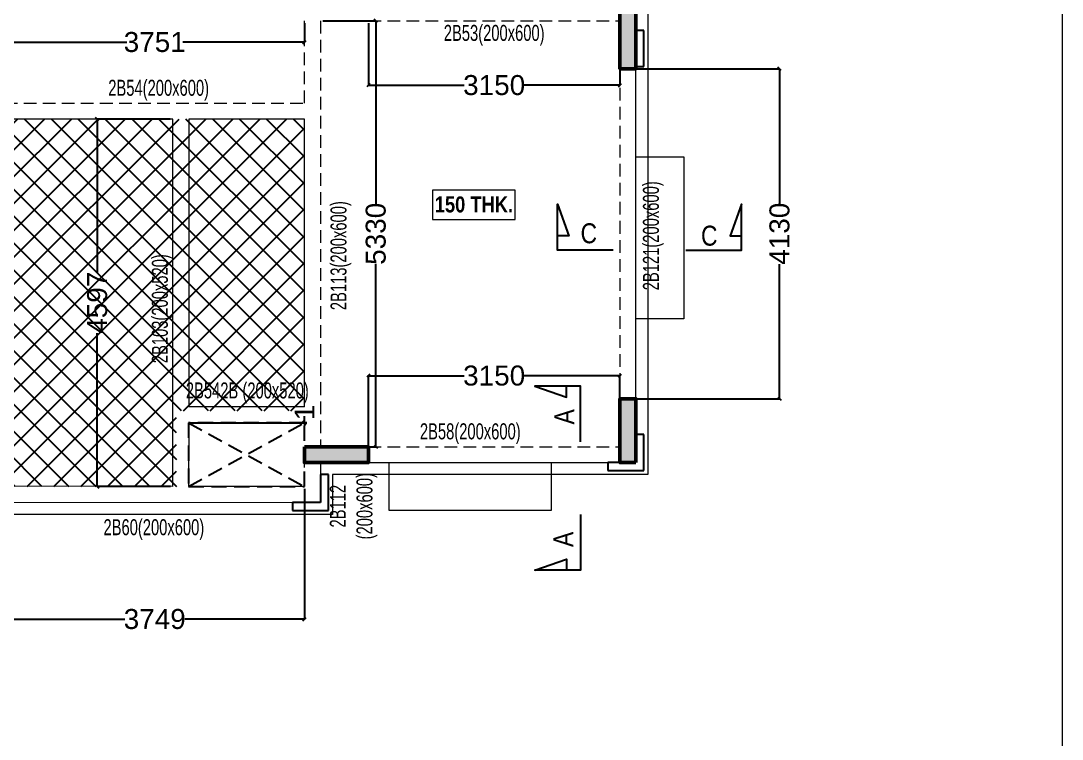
# Model space of a CAD drawing. Header units: millimetres. Extents: x -29 to 37328, y -5 to 79129.
# Drawn here: x 24289 to 37328, y 27868 to 36859 of the extents above; entities that cross this region are included whole.
import ezdxf
from ezdxf.enums import TextEntityAlignment as Align

# ---------------------------------------------------------------- set-up
doc = ezdxf.new("R2010")
doc.units = ezdxf.units.MM
for name, pattern in [('CONTINU', [0]), ('DASHED', [0.75, 0.5, -0.25]), ('HIDDEN', [9.525, 6.35, -3.175])]:
    doc.linetypes.add(name, pattern=pattern)
for name, color, linetype, lineweight in [('A-BOXING PROJECTION', 8, 'Continuous', 9), ('A-CLMN', 5, 'Continuous', 50), ('A-CONC-PATT', 253, 'Continuous', 0), ('S - BEAM', 7, 'Continuous', 13), ('S - BEAM TXT', 30, 'Continuous', 13), ('S - SLAB TXT', 2, 'Continuous', 13), ('STR-Stair', 1, 'Continuous', 13)]:
    doc.layers.add(name, color=color, linetype=linetype, lineweight=lineweight)
for name, color, linetype in [('BAND DETAILS', 2, 'Continuous'), ('S-DIM', 8, 'Continuous'), ('SECTION', 4, 'CONTINU'), ('SL-FW-HIDDEN', 1, 'Continuous'), ('TOILET SUNK BY80', 240, 'Continuous')]:
    doc.layers.add(name, color=color, linetype=linetype)
doc.styles.add('S - GRID TXT', font='ARIALNB.TTF')
doc.styles.add('SED', font='ARIALN.TTF', dxfattribs={"height": 50})
doc.styles.add('SOBHA', font='arial.ttf')
doc.styles.add('TITLE', font='tahoma.ttf')
doc.dimstyles.new('S--20', dxfattribs={"dimscale": 20, "dimtxt": 12.5, "dimasz": 2, "dimexe": 0.25, "dimexo": 1.5, "dimgap": 0.1, "dimtad": 0, "dimdec": 0, "dimrnd": 0.0005, "dimzin": 0, "dimdsep": 46, "dimtxsty": 'SOBHA', "dimblk": 'OBLIQUE', "dimcen": 0.09, "dimclrd": 8, "dimclre": 8, "dimclrt": 4, "dimadec": 0, "dimazin": 0, "dimtfac": 1, "dimtdec": 0, "dimtofl": 0, "dimtmove": 0, "dimatfit": 3, "dimfxl": 0.18, "dimtolj": 1, "dimtzin": 0, "dimlwd": -1, "dimlwe": -1, "dimarcsym": 0})

# ---------------------------------------------------------------- blocks, each defined once
blk = doc.blocks.new('*U79')
at = {"layer": 'SL-FW-HIDDEN', "linetype": 'HIDDEN', "ltscale": 30}
for p, q in [((800, 1450), (0, 0)), ((0, 1450), (800, 0))]:
    blk.add_line(p, q, dxfattribs=at)
blk.add_lwpolyline([(0, 1450), (800, 1450), (800, 0), (0, 0)], close=True, dxfattribs=at)
at = {"layer": 'SL-FW-HIDDEN', "linetype": 'DASHED', "ltscale": 250, "style": 'TITLE'}
blk.add_attdef('DECRIPTION', text='', height=125, dxfattribs=at).set_placement((960, 116), align=Align.MIDDLE_CENTER)
blk = doc.blocks.new('FIRST FLOOR ROOF FRAMING LAYOUT')
at = {"layer": 'TOILET SUNK BY80'}
h = blk.add_hatch(dxfattribs=at)
h.set_pattern_fill('ANSI37', color=256, scale=75)
h.set_pattern_definition([(45, (-66633.12, -372481.6), (-168.379802, 168.379802), []), (135, (-66633.12, -372481.6), (-168.379802, -168.379802), [])])
h.paths.add_polyline_path([(27505, -2570784), (23756, -2570784), (23756, -2574884), (23755, -2574884), (23755, -2575084), (23756, -2575380), (25905, -2575384), (25905, -2574434), (27505, -2574434)])
at = {"layer": 'S - BEAM', "linetype": 'HIDDEN', "ltscale": 25}
for p, q in [((27505, -2570584, 0), (27507, -2569554)), ((27706, -2569554), (27706, -2574884)), ((28306, -2569554, 0), (31456, -2569554, 0)), ((31456, -2570154, 0), (31456, -2574284, 0)), ((23755, -2570584, 0), (27505, -2570584, 0)), ((28306, -2574884, 0), (31456, -2574884)), ((31456, -2574884), (31456, -2575084)), ((27505, -2575384, 0), (27505, -2575084, 1)), ((27706, -2575580, 1), (27506, -2575580, 1))]:
    blk.add_line(p, q, dxfattribs=at)
at = {"layer": 'S - BEAM', "linetype": 'ByBlock', "ltscale": 25}
for p, q in [((31656, -2574284, 0), (31656, -2570154, 0)), ((25856, -2570784, 0), (23755, -2570784, 0)), ((27505, -2570784, 0), (26056, -2570784, 0)), ((27506, -2574384, 0), (27505, -2570784, 0)), ((27706, -2575084, 0), (27706, -2575580, 1)), ((31456, -2575084), (28306, -2575084)), ((25857, -2575381, 0), (23756, -2575380, 0)), ((27505, -2575384, 0), (26055, -2575384, 0)), ((23756, -2575580, 0), (27506, -2575583, 0))]:
    blk.add_line(p, q, dxfattribs=at)
blk.add_lwpolyline([(25857, -2575381), (25856, -2570784)], dxfattribs=at)
for points, elevation in [([(26056, -2570784), (26056, -2574384)], 1), ([(27506, -2574384), (26056, -2574384)], -1), ([(26056, -2574584), (26055, -2575384)], 0), ([(27505, -2574584), (26056, -2574584)], -1)]:
    blk.add_lwpolyline(points, dxfattribs=dict(at, elevation=elevation))
at = {"layer": 'S - BEAM', "color": 7, "linetype": 'ByBlock', "elevation": 0}
for points in [[(31656, -2571255), (32256, -2571255), (32256, -2573285), (31656, -2573285)], [(30595, -2575084), (30595, -2575684), (28566, -2575684), (28567, -2575084)]]:
    blk.add_lwpolyline(points, dxfattribs=at)
at = {"layer": 'S - SLAB TXT', "color": 9, "elevation": 0}
blk.add_lwpolyline([(29110, -2572040), (30146, -2572040), (30146, -2571675), (29110, -2571675)], close=True, dxfattribs=at)
at = {"layer": 'SL-FW-HIDDEN', "color": 3, "linetype": 'DASHED', "lineweight": 5, "ltscale": 30, "xscale": -1.000000000000019, "rotation": 90}
blk.add_blockref('*U79', (27505, -2574584, 0), dxfattribs=at)
at = {"layer": 'S - BEAM TXT', "char_height": 200, "attachment_point": 8, "style": 'S - GRID TXT'}
for s, insert in [('{\\fSwis721 LtCn BT|b0|i0|c0|p34;\\W0.9;2B53(200x600)}', (29881, -2569865, 1)), ('{\\fSwis721 LtCn BT|b0|i0|c0|p34;\\W0.9;2B54(200x600)}', (25680, -2570552, -2)), ('{\\fSwis721 LtCn BT|b0|i0|c0|p34;\\W0.9;2B542B (200x520)}', (26790, -2574340, 2)), ('{\\fSwis721 LtCn BT|b0|i0|c0|p34;\\W0.9;2B58(200x600)}', (29582, -2574852, 0)), ('{\\fSwis721 LtCn BT|b0|i0|c0|p34;\\W0.9;2B60(200x600)}', (25620, -2576052))]:
    blk.add_mtext(s, dxfattribs=dict(at, insert=insert))
at = {"layer": 'S - BEAM TXT', "char_height": 200, "attachment_point": 8, "rotation": 90, "style": 'S - GRID TXT'}
for s, insert in [('{\\fSwis721 LtCn BT|b0|i0|c0|p34;\\W0.9;2B121(200x600)}', (32004, -2572244, 0)), ('{\\fSwis721 LtCn BT|b0|i0|c0|p34;\\W0.9;2B113(200x600)}', (28092, -2572493, 0)), ('{\\fSwis721 LtCn BT|b0|i0|c0|p34;\\W0.9;2B103(200x520)}', (25855, -2573157, -1)), ('{\\fSwis721 LtCn BT|b0|i0|c0|p34;\\W0.9;2B112\\P(200x600)}', (28417, -2575629, 0))]:
    blk.add_mtext(s, dxfattribs=dict(at, insert=insert))
at = {"layer": 'S - SLAB TXT', "linetype": 'Continuous', "style": 'S - GRID TXT'}
blk.add_text('150 THK.', height=200, rotation=0.0107, dxfattribs=at).set_placement((29137, -2571952, 0))
blk = doc.blocks.new('FFR')
at = {"layer": 'A-CONC-PATT'}
h = blk.add_hatch(color=256, dxfattribs=at)
h.dxf.hatch_style = 1
h.paths.add_polyline_path([(23900, 5730), (23700, 5730), (23700, 4930), (23900, 4930)])
h = blk.add_hatch(color=256, dxfattribs=at)
h.dxf.hatch_style = 1
h.paths.add_polyline_path([(23700, 0), (23900, 0), (23900, 800), (23700, 800)])
h = blk.add_hatch(color=256, dxfattribs=at)
h.dxf.hatch_style = 1
h.paths.add_polyline_path([(23700, 0), (23900, 0), (23900, 800), (23700, 800)])
h = blk.add_hatch(color=256, dxfattribs=at)
h.dxf.hatch_style = 1
h.paths.add_polyline_path([(20550, 0), (20550, 200), (19750, 200), (19750, 0)])
at = {"layer": 'A-CLMN', "elevation": 1}
for points in [[(23700, 5730), (23900, 5730), (23900, 4930), (23700, 4930)], [(19750, 200), (20550, 200), (20550, 0), (19750, 0)]]:
    blk.add_lwpolyline(points, close=True, dxfattribs=at)
at = {"layer": 'A-CLMN'}
blk.add_lwpolyline([(23900, 0), (23700, 0), (23700, 800), (23900, 800)], close=True, dxfattribs=at)
blk.add_lwpolyline([(23900, 0), (23700, 0), (23700, 800), (23900, 800)], close=True, dxfattribs=at)
blk = doc.blocks.new('ELEVATION FEATURE - ELEVATION FEATURE-2962623-SECOND FLOOR LEVEL')
at = {"layer": 'A-BOXING PROJECTION', "color": 2}
for p, q in [((5002168, 4963066), (5002168, 4952096)), ((5000958, 4952096), (4998218, 4952096)), ((4998218, 4952096), (4998218, 4951596)), ((5002168, 4952096), (5000958, 4952096)), ((4998218, 4951596), (4993768, 4951596))]:
    blk.add_line(p, q, dxfattribs=at)
at = {"layer": 'A-BOXING PROJECTION', "color": 2, "lineweight": 25}
for p, q in [((5002118, 4957656), (5002018, 4957656)), ((5002018, 4957656), (5002018, 4957206)), ((5002118, 4957206), (5002118, 4957656)), ((5002018, 4957206), (5002118, 4957206)), ((5002118, 4952596), (5002018, 4952596)), ((5002018, 4952596), (5002018, 4952246)), ((5002118, 4952146), (5002118, 4952596)), ((5002018, 4952246), (5001668, 4952246)), ((5001668, 4952246), (5001668, 4952146)), ((4998168, 4952096), (4998068, 4952096)), ((4998068, 4952096), (4998068, 4951746)), ((4998168, 4951646), (4998168, 4952096)), ((5001668, 4952146), (5002118, 4952146)), ((4998068, 4951746), (4997718, 4951746)), ((4997718, 4951746), (4997718, 4951646)), ((4997718, 4951646), (4998168, 4951646))]:
    blk.add_line(p, q, dxfattribs=at)
blk = doc.blocks.new('A$C420997f2')
at = {"layer": 'SECTION', "color": 5, "ltscale": 1000, "elevation": 0}
for points in [[(23416, 1460), (22719, 1460), (22719, 2035), (22858, 1637), (22719, 1637)], [(24324, 1460), (25021, 1460), (25021, 2035), (24882, 1637), (25021, 1637)], [(23008, -940), (23008, -243), (22433, -243), (22831, -382), (22831, -243)], [(23008, -1850), (23008, -2547), (22433, -2547), (22831, -2408), (22831, -2547)]]:
    blk.add_lwpolyline(points, dxfattribs=at)
at = {"layer": 'SECTION', "linetype": 'Continuous', "style": 'SED'}
for s, rotation, p in [('C', 0.0105, (23007, 1546, 0)), ('C', 0.0105, (24515, 1516, 0)), ('A', 90, (22928, -722, 0)), ('A', 90, (22916, -2256, 0))]:
    blk.add_text(s, height=250, rotation=rotation, dxfattribs=at).set_placement(p)
blk = doc.blocks.new('_Oblique')
at = {"color": 0, "linetype": 'ByBlock', "lineweight": -2}
blk.add_line((-0.5, -0.5), (0.5, 0.5), dxfattribs=at)
blk = doc.blocks.new('*D407')
at = {"layer": 'Defpoints', "color": 0, "linetype": 'ByBlock', "transparency": 16777216}
for p in [(24091, 36859, 0), (27842, 36858), (27842, 36592)]:
    blk.add_point(p, dxfattribs=at)
at = {"layer": 'S-DIM', "color": 8, "transparency": 16777216}
for p, q in [((24091, 36829), (24091, 36587)), ((27842, 36828), (27842, 36587)), ((24091, 36592), (25615, 36592)), ((27842, 36592), (26317, 36592))]:
    blk.add_line(p, q, dxfattribs=at)
at = {"layer": 'S-DIM', "color": 8, "linetype": 'ByBlock', "transparency": 16777216, "xscale": 40, "yscale": 40, "zscale": 40, "rotation": 180}
blk.add_blockref('_Oblique', (24091, 36592), dxfattribs=at)
at = {"layer": 'S-DIM', "color": 8, "linetype": 'ByBlock', "transparency": 16777216, "xscale": 40, "yscale": 40, "zscale": 40}
blk.add_blockref('_Oblique', (27842, 36592), dxfattribs=at)
at = {"layer": 'S-DIM', "color": 4, "linetype": 'ByBlock', "transparency": 16777216, "insert": (25966, 36592), "char_height": 250, "attachment_point": 5, "style": 'SOBHA'}
blk.add_mtext('\\A1;3751', dxfattribs=at)
blk = doc.blocks.new('*D319')
at = {"layer": 'Defpoints', "color": 0, "linetype": 'ByBlock', "transparency": 16777216}
for p in [(28641, 36858, 0), (31791, 36858, 0), (31791, 36053)]:
    blk.add_point(p, dxfattribs=at)
at = {"layer": 'S-DIM', "color": 8, "transparency": 16777216}
for p, q in [((28641, 36828), (28641, 36048)), ((31791, 36828), (31791, 36048)), ((28641, 36053), (29842, 36053)), ((31791, 36053), (30591, 36053))]:
    blk.add_line(p, q, dxfattribs=at)
at = {"layer": 'S-DIM', "color": 8, "linetype": 'ByBlock', "transparency": 16777216, "xscale": 40, "yscale": 40, "zscale": 40, "rotation": 180}
blk.add_blockref('_Oblique', (28641, 36053), dxfattribs=at)
at = {"layer": 'S-DIM', "color": 8, "linetype": 'ByBlock', "transparency": 16777216, "xscale": 40, "yscale": 40, "zscale": 40}
blk.add_blockref('_Oblique', (31791, 36053), dxfattribs=at)
at = {"layer": 'S-DIM', "color": 4, "linetype": 'ByBlock', "transparency": 16777216, "insert": (30216, 36053), "char_height": 250, "attachment_point": 5, "style": 'SOBHA'}
blk.add_mtext('\\A1;3150', dxfattribs=at)
blk = doc.blocks.new('*D322')
at = {"layer": 'Defpoints', "color": 0, "linetype": 'ByBlock', "transparency": 16777216}
for p in [(26390, 31828, 0), (27840, 31829, 0), (27841, 31829)]:
    blk.add_point(p, dxfattribs=at)
at = {"layer": 'S-DIM', "color": 8, "transparency": 16777216}
for p, q in [((26420, 31828), (27846, 31828)), ((27841, 31829), (27841, 31909)), ((27841, 31828), (27841, 31788)), ((27870, 31829), (27846, 31829))]:
    blk.add_line(p, q, dxfattribs=at)
at = {"layer": 'S-DIM', "color": 8, "linetype": 'ByBlock', "transparency": 16777216, "xscale": 40, "yscale": 40, "zscale": 40}
for p, rotation in [((27841, 31829), 270), ((27841, 31828), 90)]:
    blk.add_blockref('_Oblique', p, dxfattribs=dict(at, rotation=rotation))
at = {"layer": 'S-DIM', "color": 4, "linetype": 'ByBlock', "transparency": 16777216, "insert": (27841, 31957), "char_height": 250, "attachment_point": 5, "rotation": 90, "style": 'SOBHA'}
blk.add_mtext('\\A1;1', dxfattribs=at)
blk = doc.blocks.new('*D409')
at = {"layer": 'Defpoints', "color": 0, "linetype": 'ByBlock', "transparency": 16777216}
for p in [(28641, 32417), (28641, 31328), (31791, 31328)]:
    blk.add_point(p, dxfattribs=at)
at = {"layer": 'S-DIM', "color": 8, "transparency": 16777216}
for p, q in [((28641, 31358), (28641, 32422)), ((28641, 32417), (29842, 32417)), ((31791, 32417), (30591, 32417)), ((31791, 31358), (31791, 32422))]:
    blk.add_line(p, q, dxfattribs=at)
at = {"layer": 'S-DIM', "color": 8, "linetype": 'ByBlock', "transparency": 16777216, "xscale": 40, "yscale": 40, "zscale": 40, "rotation": 180}
blk.add_blockref('_Oblique', (28641, 32417), dxfattribs=at)
at = {"layer": 'S-DIM', "color": 8, "linetype": 'ByBlock', "transparency": 16777216, "xscale": 40, "yscale": 40, "zscale": 40}
blk.add_blockref('_Oblique', (31791, 32417), dxfattribs=at)
at = {"layer": 'S-DIM', "color": 4, "linetype": 'ByBlock', "transparency": 16777216, "insert": (30216, 32417), "char_height": 250, "attachment_point": 5, "style": 'SOBHA'}
blk.add_mtext('\\A1;3150', dxfattribs=at)
blk = doc.blocks.new('*D326')
at = {"layer": 'Defpoints', "color": 0, "linetype": 'ByBlock', "transparency": 16777216}
for p in [(24091, 31033, 0), (27840, 31029, 0), (27840, 29370)]:
    blk.add_point(p, dxfattribs=at)
at = {"layer": 'S-DIM', "color": 8, "transparency": 16777216}
for p, q in [((24091, 31003), (24091, 29365)), ((27840, 30999), (27840, 29365)), ((24091, 29370), (25590, 29370)), ((27840, 29370), (26341, 29370))]:
    blk.add_line(p, q, dxfattribs=at)
at = {"layer": 'S-DIM', "color": 8, "linetype": 'ByBlock', "transparency": 16777216, "xscale": 40, "yscale": 40, "zscale": 40, "rotation": 180}
blk.add_blockref('_Oblique', (24091, 29370), dxfattribs=at)
at = {"layer": 'S-DIM', "color": 8, "linetype": 'ByBlock', "transparency": 16777216, "xscale": 40, "yscale": 40, "zscale": 40}
blk.add_blockref('_Oblique', (27840, 29370), dxfattribs=at)
at = {"layer": 'S-DIM', "color": 4, "linetype": 'ByBlock', "transparency": 16777216, "insert": (25966, 29370), "char_height": 250, "attachment_point": 5, "style": 'SOBHA'}
blk.add_mtext('\\A1;3749', dxfattribs=at)
blk = doc.blocks.new('*D422')
at = {"layer": 'Defpoints', "color": 0, "linetype": 'ByBlock', "transparency": 16777216}
for p in [(25246, 35629), (26191, 35629), (26192, 31031, 0)]:
    blk.add_point(p, dxfattribs=at)
at = {"layer": 'S-DIM', "color": 8, "transparency": 16777216}
for p, q in [((26161, 35629), (25241, 35629)), ((25246, 35629), (25246, 33710)), ((25246, 31031), (25246, 32950)), ((26162, 31031), (25241, 31031))]:
    blk.add_line(p, q, dxfattribs=at)
at = {"layer": 'S-DIM', "color": 8, "linetype": 'ByBlock', "transparency": 16777216, "xscale": 40, "yscale": 40, "zscale": 40}
for p, rotation in [((25246, 35629), 90), ((25246, 31031), 270)]:
    blk.add_blockref('_Oblique', p, dxfattribs=dict(at, rotation=rotation))
at = {"layer": 'S-DIM', "color": 4, "linetype": 'ByBlock', "transparency": 16777216, "insert": (25246, 33330), "char_height": 250, "attachment_point": 5, "rotation": 90, "style": 'SOBHA'}
blk.add_mtext('\\A1;4597', dxfattribs=at)
blk = doc.blocks.new('*D428')
at = {"layer": 'Defpoints', "color": 0, "linetype": 'ByBlock', "transparency": 16777216}
for p in [(28041, 36858), (28734, 36858), (28041, 31528)]:
    blk.add_point(p, dxfattribs=at)
at = {"layer": 'S-DIM', "color": 8, "transparency": 16777216}
for p, q in [((28071, 36858), (28739, 36858)), ((28734, 36858), (28734, 34568)), ((28734, 31528), (28734, 33818)), ((28071, 31528), (28739, 31528))]:
    blk.add_line(p, q, dxfattribs=at)
at = {"layer": 'S-DIM', "color": 8, "linetype": 'ByBlock', "transparency": 16777216, "xscale": 40, "yscale": 40, "zscale": 40}
for p, rotation in [((28734, 36858), 90), ((28734, 31528), 270)]:
    blk.add_blockref('_Oblique', p, dxfattribs=dict(at, rotation=rotation))
at = {"layer": 'S-DIM', "color": 4, "linetype": 'ByBlock', "transparency": 16777216, "insert": (28734, 34193), "char_height": 250, "attachment_point": 5, "rotation": 90, "style": 'SOBHA'}
blk.add_mtext('\\A1;5330', dxfattribs=at)
blk = doc.blocks.new('*D364')
at = {"layer": 'Defpoints', "color": 0, "linetype": 'ByBlock', "transparency": 16777216}
for p in [(31791, 36258, 1), (33789, 36258), (31791, 32129, 0)]:
    blk.add_point(p, dxfattribs=at)
at = {"layer": 'S-DIM', "color": 8, "transparency": 16777216}
for p, q in [((31821, 36258), (33794, 36258)), ((33789, 36258), (33789, 34573)), ((33789, 32129), (33789, 33814)), ((31821, 32129), (33794, 32129))]:
    blk.add_line(p, q, dxfattribs=at)
at = {"layer": 'S-DIM', "color": 8, "linetype": 'ByBlock', "transparency": 16777216, "xscale": 40, "yscale": 40, "zscale": 40}
for p, rotation in [((33789, 36258), 90), ((33789, 32129), 270)]:
    blk.add_blockref('_Oblique', p, dxfattribs=dict(at, rotation=rotation))
at = {"layer": 'S-DIM', "color": 4, "linetype": 'ByBlock', "transparency": 16777216, "insert": (33789, 34194), "char_height": 250, "attachment_point": 5, "rotation": 90, "style": 'SOBHA'}
blk.add_mtext('\\A1;4130', dxfattribs=at)

msp = doc.modelspace()

# ---------------------------------------------------------------- linework, layer by layer
at = {"layer": 'STR-Stair', "linetype": 'ByBlock', "elevation": 0.1}
msp.add_lwpolyline([(-29, 77690.5), (37327.8, 77690.5), (37327.8, -5.4), (-29, -5.4)], close=True, dxfattribs=at)

# ---------------------------------------------------------------- block references
at = {"color": 1}
msp.add_blockref('FIRST FLOOR ROOF FRAMING LAYOUT', (334.9, 2606412.3), dxfattribs=at)
at = {"layer": 'A-BOXING PROJECTION'}
msp.add_blockref('ELEVATION FEATURE - ELEVATION FEATURE-2962623-SECOND FLOOR LEVEL', (-4970027.3, -4920917.1, -0.1), dxfattribs=at)
at = {"layer": 'BAND DETAILS', "linetype": 'ByBlock'}
for name, p in [('A$C420997f2', (8290.7, 32528.6)), ('FFR', (8090.7, 31328.6, -0.1))]:
    msp.add_blockref(name, p, dxfattribs=at)

# ---------------------------------------------------------------- dimensions: what is measured, and where the dimension line sits
at = {"layer": 'S-DIM', "linetype": 'ByBlock'}
for base, p1, p2, picture, middle in [((27841.6, 36591.7), (24090.7, 36858.6, -0.1), (27841.6, 36857.9), '*D407', (25966.1, 36591.7)), ((31791.4, 36053.1), (28641.4, 36857.9, -0.2), (31791.4, 36857.9, -0.2), '*D319', (30216.4, 36053.1)), ((28641.4, 32416.9), (31791.4, 31327.9), (28641.4, 31327.9), '*D409', (30216.4, 32416.9)), ((27840.3, 29369.5), (24091.2, 31032.5, 0.4), (27840.3, 31028.6, -0.2), '*D326', (25965.8, 29369.5))]:
    dim = msp.add_linear_dim(base=base, p1=p1, p2=p2, dimstyle='S--20', dxfattribs=at)
    dim.commit()
    dim.dimension.update_dxf_attribs({"geometry": picture, "text_midpoint": middle})
for base, p1, p2, picture, middle in [((28734, 36857.9), (28041.1, 31527.9), (28041.3, 36857.9), '*D428', (28734, 34192.9)), ((33788.8, 36258.5), (31790.7, 32128.6, -0.1), (31790.7, 36258.5, 0.5), '*D364', (33788.8, 34193.5)), ((25245.5, 35628.6), (26191.8, 31031.2, -0.2), (26190.6, 35628.6), '*D422', (25245.5, 33329.9)), ((27840.7, 31828.6), (26390.4, 31828, -0.2), (27840.2, 31828.6, -0.2), '*D322', (27840.7, 31956.6))]:
    dim = msp.add_linear_dim(base=base, p1=p1, p2=p2, angle=90, dimstyle='S--20', dxfattribs=at)
    dim.commit()
    dim.dimension.update_dxf_attribs({"geometry": picture, "text_midpoint": middle})

doc.saveas('drawing.dxf')
